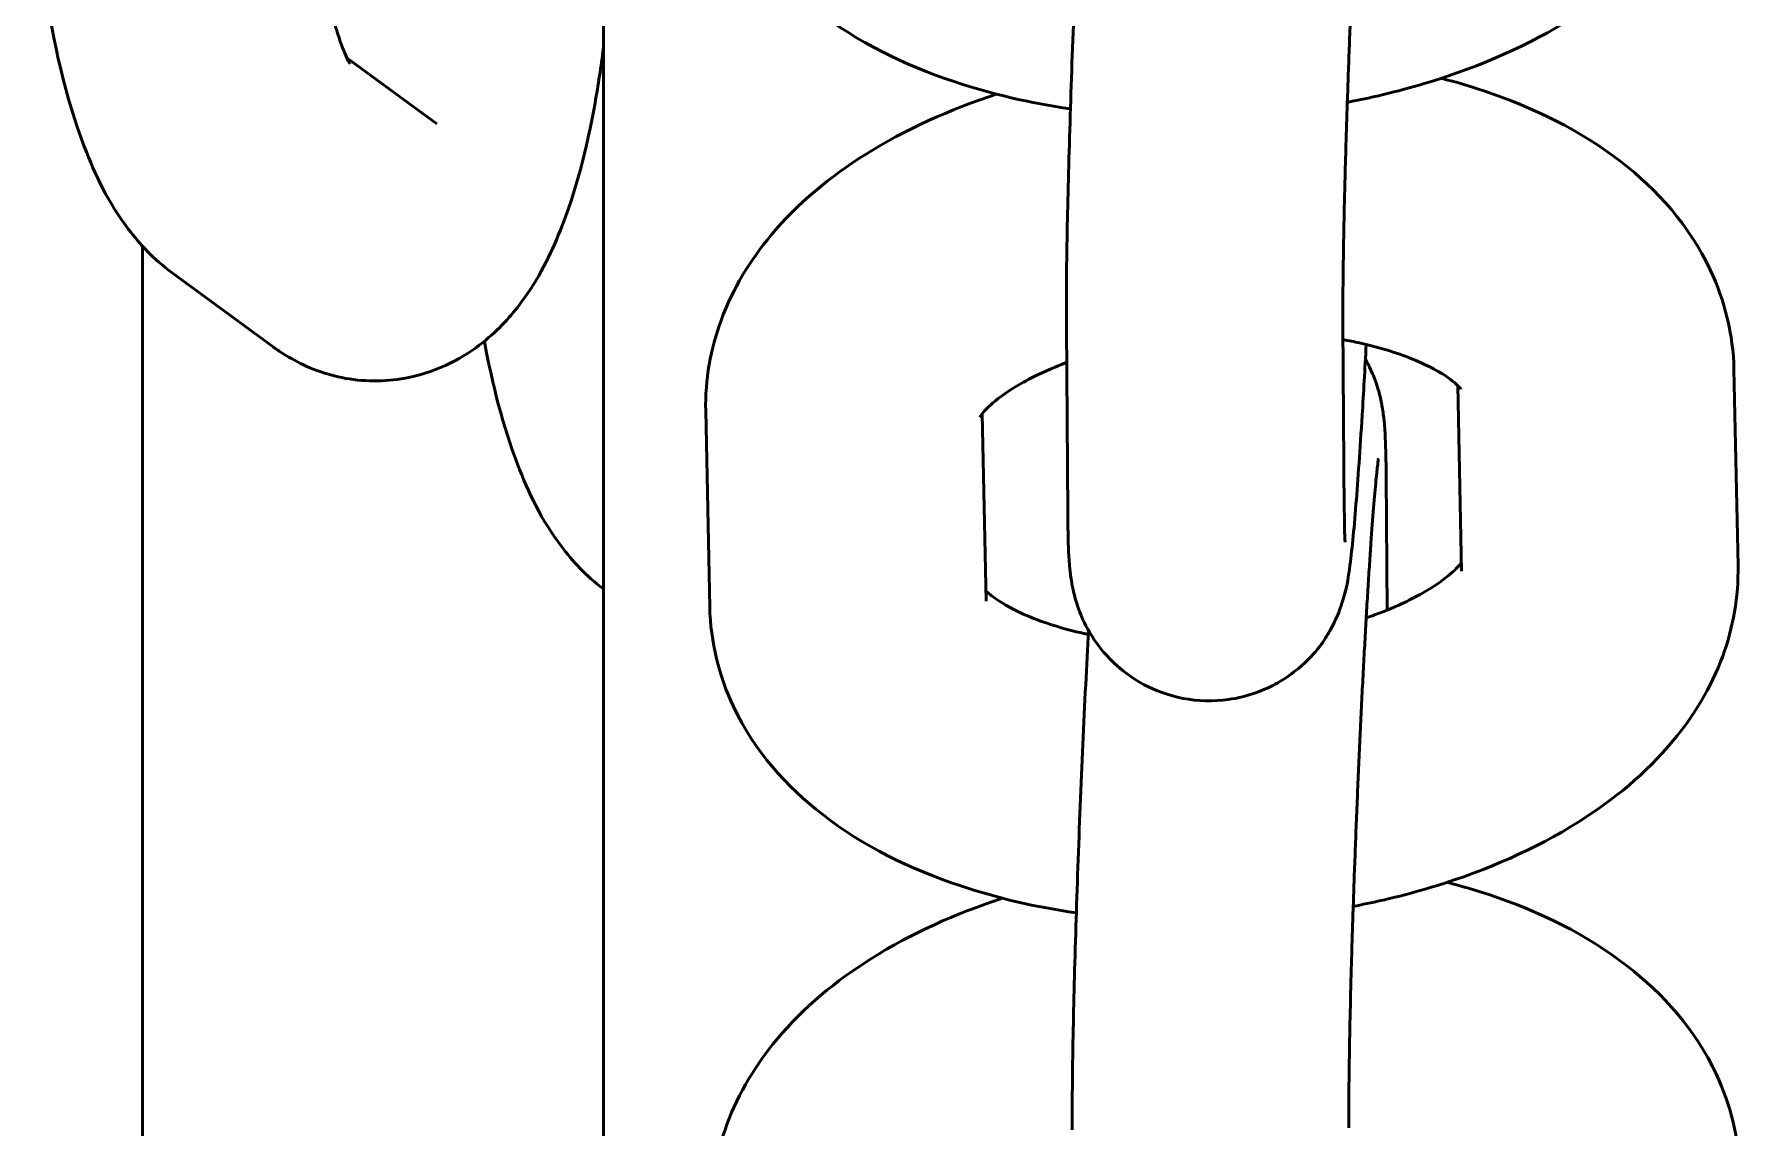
# Model space of a CAD drawing. Header units: millimetres. Extents: x 170 to 5770, y -1450 to 5650.
# Drawn here: x 3390.15 to 3427.16, y 2061.11 to 2084.85 of the extents above; entities that cross this region are included whole.
import ezdxf

# ---------------------------------------------------------------- set-up
doc = ezdxf.new("R2010")
doc.units = ezdxf.units.MM
doc.header["$LTSCALE"] = 10
doc.layers.add('Viditelná (ISO)', color=7, linetype='Continuous', lineweight=50)

# ---------------------------------------------------------------- blocks, each defined once
blk = doc.blocks.new('VVZ-VH101-2')
at = {"layer": 'Viditelná (ISO)'}
for p, q in [((3232.5, -3655), (3232.5, -3560.251)), ((3228.883, -3567.102), (3226.937, -3565.675)), ((3222.5, -3615), (3222.5, -3569.754)), ((3222.5, -3615), (3222.5, -3569.754)), ((3225.334, -3571.941), (3223.141, -3570.332)), ((3242.576, -3575.557), (3242.546, -3571.485)), ((3248.576, -3575.513), (3248.546, -3571.441)), ((3257.031, -3572.432), (3257.119, -3576.687)), ((3251.037, -3572.78), (3251.121, -3576.811)), ((3234.808, -3577.587), (3234.72, -3573.332)), ((3240.807, -3577.462), (3240.722, -3573.39)), ((3249.484, -3574.749), (3249.505, -3577.653))]:
    blk.add_line(p, q, dxfattribs=at)
for points, knots in [([(3248.546, -3571.441), (3248.544, -3571.094), (3248.546, -3570.642), (3248.562, -3569.529), (3248.576, -3568.852), (3248.601, -3567.927), (3248.607, -3567.736), (3248.618, -3567.344), (3248.625, -3567.144), (3248.638, -3566.738), (3248.645, -3566.533), (3248.659, -3566.121), (3248.666, -3565.914), (3248.682, -3565.497), (3248.69, -3565.286), (3248.706, -3564.861), (3248.715, -3564.647), (3248.733, -3564.218), (3248.742, -3564.004), (3248.761, -3563.58), (3248.77, -3563.37), (3248.789, -3562.953), (3248.799, -3562.745), (3248.819, -3562.333), (3248.829, -3562.127), (3248.849, -3561.722), (3248.86, -3561.522), (3248.881, -3561.132), (3248.891, -3560.942), (3248.912, -3560.57), (3248.922, -3560.389), (3248.943, -3560.034), (3248.953, -3559.86), (3248.974, -3559.523), (3248.985, -3559.359), (3249.005, -3559.045), (3249.016, -3558.895), (3249.065, -3558.189), (3249.103, -3557.722), (3249.149, -3557.246), (3249.162, -3557.128), (3249.18, -3556.979), (3249.186, -3556.933), (3249.188, -3556.921), (3249.189, -3556.92), (3249.189, -3556.92)], [0, 0, 0, 0, 0.278679, 0.278679, 0.585822, 0.585822, 0.663988, 0.663988, 0.743132, 0.743132, 0.822253, 0.822253, 0.900355, 0.900355, 0.978982, 0.978982, 1.058624, 1.058624, 1.138266, 1.138266, 1.216895, 1.216895, 1.295474, 1.295474, 1.375092, 1.375092, 1.454737, 1.454737, 1.533386, 1.533386, 1.611358, 1.611358, 1.690404, 1.690404, 1.76952, 1.76952, 1.847673, 1.847673, 2.153516, 2.153516, 2.286149, 2.286149, 2.388669, 2.388669, 2.403153, 2.403153, 2.403153, 2.403153]), ([(3256.991, -3559.237), (3257.005, -3559.915), (3256.883, -3560.589), (3256.403, -3561.895), (3256.023, -3562.509), (3254.992, -3563.748), (3254.291, -3564.322), (3252.582, -3565.395), (3251.534, -3565.851), (3249.842, -3566.372), (3249.247, -3566.518), (3248.641, -3566.634)], [3.141593, 3.141593, 3.141593, 3.141593, 3.344891, 3.344891, 3.57562, 3.57562, 3.880046, 3.880046, 4.252321, 4.252321, 4.444732, 4.444732, 4.444732, 4.444732]), ([(3242.546, -3571.485), (3242.542, -3570.939), (3242.548, -3570.25), (3242.577, -3568.729), (3242.598, -3567.925), (3242.65, -3566.231), (3242.682, -3565.343), (3242.754, -3563.564), (3242.794, -3562.673), (3242.868, -3561.194), (3242.901, -3560.587), (3242.934, -3560.019)], [0, 0, 0, 0, 0.371965, 0.371965, 0.70172, 0.70172, 1.026124, 1.026124, 1.349403, 1.349403, 1.588922, 1.588922, 1.588922, 1.588922]), ([(3242.633, -3566.777), (3241.759, -3566.649), (3240.912, -3566.453), (3239.024, -3565.821), (3238.015, -3565.328), (3236.347, -3564.037), (3235.65, -3563.266), (3234.896, -3561.668), (3234.712, -3560.957), (3234.683, -3560.236)], [5.069394, 5.069394, 5.069394, 5.069394, 5.348652, 5.348652, 5.724633, 5.724633, 6.057081, 6.057081, 6.273241, 6.273241, 6.273241, 6.273241]), ([(3226.998, -3565.791), (3226.998, -3565.791), (3226.997, -3565.79), (3226.986, -3565.772), (3226.952, -3565.712), (3226.854, -3565.489), (3226.784, -3565.304), (3226.624, -3564.783), (3226.534, -3564.421), (3226.358, -3563.529), (3226.276, -3562.981), (3226.163, -3561.917), (3226.126, -3561.413), (3226.103, -3560.899)], [0.201398, 0.201398, 0.201398, 0.201398, 0.224446, 0.224446, 0.362056, 0.362056, 0.539058, 0.539058, 0.761883, 0.761883, 1.021997, 1.021997, 1.234486, 1.234486, 1.234486, 1.234486]), ([(3223.141, -3570.332), (3222.733, -3570.033), (3222.439, -3569.709), (3221.753, -3568.802), (3221.476, -3568.216), (3220.832, -3566.533), (3220.564, -3565.35), (3220.273, -3563.349), (3220.198, -3562.619), (3220.148, -3561.874)], [0, 0, 0, 0, 0.150495, 0.150495, 0.428628, 0.428628, 0.90099, 0.90099, 1.15437, 1.15437, 1.15437, 1.15437]), ([(3232.5, -3565.453), (3232.448, -3565.863), (3232.388, -3566.262), (3232.137, -3567.654), (3231.903, -3568.571), (3231.349, -3569.952), (3231.098, -3570.461), (3230.5, -3571.268), (3230.237, -3571.565), (3229.478, -3572.168), (3228.935, -3572.471), (3227.838, -3572.698), (3227.355, -3572.704), (3226.467, -3572.545), (3226.065, -3572.386), (3225.588, -3572.116), (3225.456, -3572.03), (3225.334, -3571.941)], [4.965649, 4.965649, 4.965649, 4.965649, 5.112956, 5.112956, 5.495196, 5.495196, 5.735227, 5.735227, 5.87272, 5.87272, 6.028827, 6.028827, 6.133823, 6.133823, 6.238367, 6.238367, 6.283185, 6.283185, 6.283185, 6.283185]), ([(3250.679, -3566.112), (3250.993, -3566.192), (3251.301, -3566.283), (3252.687, -3566.748), (3253.696, -3567.24), (3255.364, -3568.531), (3256.061, -3569.302), (3256.828, -3570.929), (3257.015, -3571.677), (3257.031, -3572.432)], [8.385234, 8.385234, 8.385234, 8.385234, 8.490245, 8.490245, 8.866226, 8.866226, 9.198673, 9.198673, 9.424778, 9.424778, 9.424778, 9.424778]), ([(3234.72, -3573.332), (3234.705, -3572.654), (3234.828, -3571.979), (3235.308, -3570.673), (3235.688, -3570.059), (3236.719, -3568.82), (3237.42, -3568.247), (3239.055, -3567.22), (3240.013, -3566.79), (3241.032, -3566.457)], [6.283185, 6.283185, 6.283185, 6.283185, 6.486483, 6.486483, 6.717213, 6.717213, 7.021639, 7.021639, 7.364827, 7.364827, 7.364827, 7.364827]), ([(3232.5, -3577.195), (3232.113, -3576.903), (3231.83, -3576.591), (3231.152, -3575.695), (3230.875, -3575.109), (3230.324, -3573.668), (3230.097, -3572.782), (3229.918, -3571.818)], [0.0050356, 0.0050356, 0.0050356, 0.0050356, 0.1504947, 0.1504947, 0.4286284, 0.4286284, 0.7928094, 0.7928094, 0.7928094, 0.7928094]), ([(3249.051, -3571.889), (3249.022, -3572.428), (3248.993, -3572.943), (3248.918, -3574.16), (3248.873, -3574.814), (3248.783, -3575.937), (3248.742, -3576.37), (3248.662, -3576.931), (3248.658, -3577.051), (3248.536, -3577.47), (3248.516, -3577.533), (3248.447, -3577.725), (3248.395, -3577.869), (3248.15, -3578.297), (3248.003, -3578.564), (3247.458, -3579.021), (3247.312, -3579.128), (3246.853, -3579.388), (3246.485, -3579.536), (3245.74, -3579.639), (3245.395, -3579.631), (3244.76, -3579.508), (3244.473, -3579.399), (3243.953, -3579.123), (3243.739, -3578.953), (3243.347, -3578.581), (3243.211, -3578.392), (3242.958, -3577.999), (3242.889, -3577.832), (3242.772, -3577.534), (3242.742, -3577.421), (3242.689, -3577.214), (3242.673, -3577.132), (3242.641, -3576.94), (3242.631, -3576.853), (3242.594, -3576.494), (3242.589, -3576.279), (3242.579, -3575.862), (3242.577, -3575.715), (3242.576, -3575.557)], [4.601715, 4.601715, 4.601715, 4.601715, 4.815082, 4.815082, 5.143368, 5.143368, 5.49299, 5.49299, 5.65007, 5.65007, 5.673575, 5.673575, 5.708393, 5.708393, 5.736487, 5.736487, 5.744486, 5.744486, 5.756848, 5.756848, 5.766086, 5.766086, 5.775233, 5.775233, 5.786199, 5.786199, 5.801637, 5.801637, 5.825201, 5.825201, 5.854804, 5.854804, 5.891328, 5.891328, 5.954254, 5.954254, 6.175391, 6.175391, 6.283185, 6.283185, 6.283185, 6.283185]), ([(3248.549, -3571.784), (3248.671, -3571.806), (3248.791, -3571.83), (3249.371, -3571.959), (3249.782, -3572.091), (3250.422, -3572.359), (3250.662, -3572.495), (3250.976, -3572.714), (3251.059, -3572.8), (3251.101, -3572.85), (3251.105, -3572.856), (3251.105, -3572.856)], [8.2692148, 8.2692148, 8.2692148, 8.2692148, 8.3333076, 8.3333076, 8.5885274, 8.5885274, 8.8225574, 8.8225574, 9.0374742, 9.0374742, 9.1127603, 9.1127603, 9.1127603, 9.1127603]), ([(3240.677, -3573.456), (3240.677, -3573.456), (3240.678, -3573.454), (3240.694, -3573.426), (3240.758, -3573.333), (3241.025, -3573.087), (3241.215, -3572.943), (3241.727, -3572.635), (3242.058, -3572.472), (3242.477, -3572.309), (3242.514, -3572.294), (3242.552, -3572.28)], [6.556987, 6.556987, 6.556987, 6.556987, 6.5973446, 6.5973446, 6.8317008, 6.8317008, 7.0459098, 7.0459098, 7.2766379, 7.2766379, 7.2990578, 7.2990578, 7.2990578, 7.2990578]), ([(3249.034, -3572.209), (3249.128, -3572.375), (3249.181, -3572.501), (3249.287, -3572.772), (3249.318, -3572.885), (3249.371, -3573.092), (3249.386, -3573.174), (3249.419, -3573.366), (3249.429, -3573.452), (3249.466, -3573.812), (3249.471, -3574.027), (3249.481, -3574.444), (3249.483, -3574.59), (3249.484, -3574.749)], [2.6649745, 2.6649745, 2.6649745, 2.6649745, 2.6836086, 2.6836086, 2.7132116, 2.7132116, 2.7497355, 2.7497355, 2.8126613, 2.8126613, 3.0337979, 3.0337979, 3.1415927, 3.1415927, 3.1415927, 3.1415927]), ([(3248.674, -3588.891), (3248.672, -3588.544), (3248.674, -3588.092), (3248.69, -3586.979), (3248.704, -3586.302), (3248.729, -3585.377), (3248.735, -3585.186), (3248.746, -3584.794), (3248.753, -3584.594), (3248.766, -3584.188), (3248.773, -3583.983), (3248.787, -3583.571), (3248.794, -3583.364), (3248.81, -3582.947), (3248.818, -3582.736), (3248.835, -3582.311), (3248.843, -3582.097), (3248.861, -3581.668), (3248.87, -3581.454), (3248.889, -3581.03), (3248.898, -3580.82), (3248.917, -3580.403), (3248.927, -3580.196), (3248.947, -3579.783), (3248.957, -3579.578), (3248.977, -3579.172), (3248.988, -3578.972), (3249.009, -3578.582), (3249.019, -3578.392), (3249.04, -3578.02), (3249.05, -3577.839), (3249.071, -3577.484), (3249.081, -3577.31), (3249.102, -3576.973), (3249.113, -3576.809), (3249.133, -3576.495), (3249.144, -3576.345), (3249.193, -3575.639), (3249.231, -3575.172), (3249.277, -3574.696), (3249.29, -3574.578), (3249.308, -3574.429), (3249.314, -3574.383), (3249.316, -3574.371), (3249.317, -3574.37), (3249.317, -3574.37)], [0, 0, 0, 0, 0.278679, 0.278679, 0.585822, 0.585822, 0.663988, 0.663988, 0.743132, 0.743132, 0.822253, 0.822253, 0.900355, 0.900355, 0.978982, 0.978982, 1.058624, 1.058624, 1.138266, 1.138266, 1.216895, 1.216895, 1.295474, 1.295474, 1.375092, 1.375092, 1.454737, 1.454737, 1.533386, 1.533386, 1.611358, 1.611358, 1.690404, 1.690404, 1.76952, 1.76952, 1.847673, 1.847673, 2.153516, 2.153516, 2.286149, 2.286149, 2.388669, 2.388669, 2.403153, 2.403153, 2.403153, 2.403153]), ([(3248.593, -3576.177), (3248.593, -3576.177), (3248.591, -3576.158), (3248.586, -3576.055), (3248.581, -3575.916), (3248.577, -3575.667), (3248.577, -3575.593), (3248.576, -3575.513)], [5.979045, 5.979045, 5.979045, 5.979045, 6.0488326, 6.0488326, 6.218956, 6.218956, 6.2831853, 6.2831853, 6.2831853, 6.2831853]), ([(3257.119, -3576.687), (3257.133, -3577.365), (3257.011, -3578.039), (3256.531, -3579.345), (3256.151, -3579.959), (3255.12, -3581.198), (3254.419, -3581.772), (3252.71, -3582.845), (3251.662, -3583.301), (3249.97, -3583.822), (3249.375, -3583.968), (3248.769, -3584.084)], [3.141593, 3.141593, 3.141593, 3.141593, 3.344891, 3.344891, 3.57562, 3.57562, 3.880046, 3.880046, 4.252321, 4.252321, 4.444732, 4.444732, 4.444732, 4.444732]), ([(3251.117, -3576.628), (3251.082, -3576.672), (3251.025, -3576.737), (3250.814, -3576.931), (3250.624, -3577.076), (3250.112, -3577.383), (3249.78, -3577.547), (3249.287, -3577.739), (3249.171, -3577.781), (3249.051, -3577.822)], [3.5496552, 3.5496552, 3.5496552, 3.5496552, 3.6901082, 3.6901082, 3.9043172, 3.9043172, 4.1350453, 4.1350453, 4.2027977, 4.2027977, 4.2027977, 4.2027977]), ([(3243.022, -3578.182), (3242.991, -3578.175), (3242.961, -3578.169), (3242.468, -3578.059), (3242.057, -3577.928), (3241.417, -3577.659), (3241.176, -3577.523), (3240.917, -3577.341), (3240.847, -3577.282), (3240.802, -3577.238)], [5.1753353, 5.1753353, 5.1753353, 5.1753353, 5.191715, 5.191715, 5.4469348, 5.4469348, 5.6809648, 5.6809648, 5.8193843, 5.8193843, 5.8193843, 5.8193843]), ([(3242.761, -3584.227), (3241.888, -3584.099), (3241.04, -3583.903), (3239.152, -3583.271), (3238.143, -3582.778), (3236.475, -3581.487), (3235.778, -3580.716), (3235.011, -3579.089), (3234.824, -3578.341), (3234.808, -3577.587)], [5.069394, 5.069394, 5.069394, 5.069394, 5.348652, 5.348652, 5.724633, 5.724633, 6.057081, 6.057081, 6.283185, 6.283185, 6.283185, 6.283185]), ([(3242.674, -3588.935), (3242.67, -3588.389), (3242.676, -3587.7), (3242.705, -3586.179), (3242.726, -3585.375), (3242.778, -3583.681), (3242.81, -3582.793), (3242.882, -3581.014), (3242.922, -3580.123), (3242.985, -3578.87), (3243.005, -3578.476), (3243.026, -3578.096)], [0, 0, 0, 0, 0.371965, 0.371965, 0.70172, 0.70172, 1.026124, 1.026124, 1.349403, 1.349403, 1.502769, 1.502769, 1.502769, 1.502769]), ([(3250.807, -3583.562), (3251.121, -3583.642), (3251.429, -3583.733), (3252.815, -3584.198), (3253.824, -3584.691), (3255.492, -3585.981), (3256.189, -3586.752), (3256.956, -3588.379), (3257.143, -3589.128), (3257.159, -3589.882)], [8.385234, 8.385234, 8.385234, 8.385234, 8.490245, 8.490245, 8.866226, 8.866226, 9.198673, 9.198673, 9.424778, 9.424778, 9.424778, 9.424778]), ([(3234.848, -3590.782), (3234.833, -3590.104), (3234.956, -3589.429), (3235.436, -3588.123), (3235.816, -3587.509), (3236.847, -3586.27), (3237.548, -3585.697), (3239.183, -3584.67), (3240.141, -3584.24), (3241.16, -3583.907)], [6.283185, 6.283185, 6.283185, 6.283185, 6.486483, 6.486483, 6.717213, 6.717213, 7.021639, 7.021639, 7.364827, 7.364827, 7.364827, 7.364827])]:
    blk.add_open_spline(points, degree=3, knots=knots, dxfattribs=at)

msp = doc.modelspace()

# ---------------------------------------------------------------- block references
msp.add_blockref('VVZ-VH101-2', (170, 5650))

doc.saveas('drawing.dxf')
